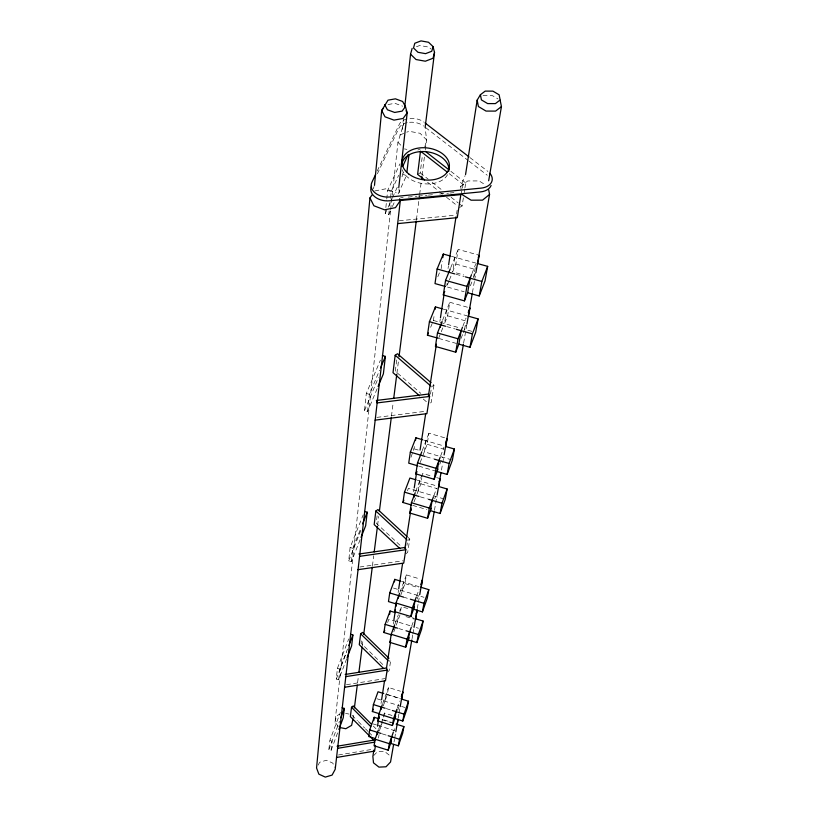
<?xml version="1.0" encoding="UTF-8"?>
<svg xmlns="http://www.w3.org/2000/svg" width="818" height="818" viewBox="0 0 818 818"><rect width="100%" height="100%" fill="white"/><g stroke="black" fill="none" stroke-linecap="round" stroke-linejoin="round"><path stroke-width="0.61" stroke-dasharray="4.09 3.07" d="M337.589 732.918L331.086 750.362L328.856 749.656L329.828 740.454L340.36 712.406M346.72 658.725L338.672 679.789L336.28 679.042L337.405 668.367L348.703 638.97M360.124 539.686L351.392 561.68L348.713 560.872L350.114 547.487L363.161 514.911M377.139 388.734L367.538 411.618L364.491 410.728L366.311 393.448L380.431 360.145M390.319 211.126L388.744 214.582L385.217 213.61L385.728 208.733M385.861 207.516L386.628 200.206M386.761 198.978L387.65 190.451L399.89 163.937M331.086 750.362L332.067 741.159L329.828 740.454M338.672 679.789L339.828 669.124L347.486 649.114M351.392 561.68L352.824 548.305L360.728 528.52M367.538 411.618L369.399 394.348L379.583 370.206M388.744 214.582L389.143 210.932M389.665 206.054L390.452 198.743M390.585 197.527L391.239 191.432L398.652 175.277M338.263 726.476L335.012 722.09L390.523 210.799M390.667 209.52L397.967 142.281L403.806 123.426L402.272 129.224L403.376 119.223M402.027 176.79L403.499 170.819M361.413 640.883L361.106 643.296L384.583 666.271M377.139 515.749L376.208 523.152L401.198 546.393M396.71 359.981L395.298 371.198L420.83 393.386M417.609 174.367L420.217 172.854L422.364 155.747M352.936 719.298L353.744 712.959M357.609 682.529L358.417 676.189M362.282 645.76L363.09 639.42M372.435 565.882L373.724 555.739M377.589 525.309L378.724 516.434M391.444 416.27L393.223 402.323M396.924 373.161L398.54 360.482M416.423 219.735L418.847 200.717M419 199.449L419.491 195.645M419.644 194.377L421.423 180.43M422.068 175.359L424.481 156.34M425.288 150.001L426.577 139.858L425.145 127.332M411.025 457.221L414.624 446.434M430.657 327.272L433.407 320.462L434.143 315.523M441.137 268.672L442.221 261.361M381.035 703.47L381.423 700.954M393.274 624.052L393.662 621.527M398.131 592.529L398.509 590.003M413.663 491.669L414.051 489.144M439.879 321.474L440.268 318.948M448.039 268.519L448.428 265.993M456.577 213.856L457.139 210.216M456.475 343.468L438.612 338.396L439 335.932M446.802 285.615L447.18 283.192M406.965 545.391L407.344 542.958M430.483 394.112L431.628 386.73L433.939 385.186L432.027 383.53M462.507 188.13L463.07 184.49L465.718 182.925L449.869 170.543M378.529 738L379.071 734.533M407.906 537.303L409.777 539.042L407.671 552.426L405.646 553.898M433.939 385.186L431.239 402.425L428.949 403.969M459.491 207.537L462.098 205.972L463.428 197.475M464.195 192.629L464.757 188.989M464.951 187.772L465.718 182.925M380.973 726.374L381.321 724.165M381.495 723.061L384.388 713.071L392.599 715.638M384.941 701.251L386.035 694.257L400.534 698.766M397.466 621.833L398.57 614.819M402.364 590.749L403.734 582.068M418.059 491.281L419.685 480.912M426.025 440.759L424.276 451.833L451.301 459.736M446.638 310.053L444.501 323.601L447.599 315.809L449.757 302.251L468.786 307.599M454.961 257.281L452.661 271.893L455.841 264.03L458.162 249.408L478.009 254.909M384.388 713.071L383.335 719.738L391.485 722.284M383.274 705.893L387.343 694.513L388.468 687.488L400.503 691.23M400.585 611.281L401.331 606.588L399.613 611.291M400.708 595.269L404.992 583.612L406.372 574.901L420.207 579.072M417.17 493.632L420.861 483.847L421.781 478.07M421.965 476.914L422.517 473.458L431.924 476.219M420.176 462.548L427.16 444.297L428.918 433.203L445.953 438.162M465.227 325.595L464.593 329.276L474.42 332.057M473.53 277.711L474.379 272.854M474.583 271.648L475.422 266.791M394.051 741.865L394.491 739.349M394.716 738.092L395.595 733.061M398.223 717.959L398.887 714.186M399.102 712.928L399.982 707.887M412.057 638.674L412.712 634.901M412.937 633.643L414.031 627.355M417.323 608.469L418.202 603.439M418.427 602.181L419.736 594.635M434.45 510.32L436.863 496.475M441.475 470.043L442.569 463.755M442.794 462.497L443.888 456.199M463.642 342.936L466.72 325.319M472.426 292.599L474.399 281.28M474.624 280.022L475.943 272.466M335.012 722.09L336.382 716.036L339.286 714.38M424.757 147.189L426.577 139.858L420.063 133.293L409.041 131.279L406.761 132.209M393.724 731.067L394.521 728.756M397.251 708.122L399.716 701.108M397.691 710.392L398.918 706.895M379.347 730.944L382.548 721.946M378.754 728.92L381.198 722.038M382.701 703.582L388.468 687.488M411.659 626.271L414.061 619.553M416.638 596.056L419.102 589.236M417.19 599.011L418.417 595.616M373.243 188.805L374.071 186.524M395.084 623.684L398.346 614.758M393.816 631.844L400.033 614.799M433.898 495.606L436.526 488.499M387.63 622.539L388.857 619.206L413.049 626.598M399.971 592.263L406.372 574.901M434.736 498.827L435.605 496.465M440.616 456.066L443.929 447.201M439.757 464.317L442.426 457.139M328.856 749.656L339.511 721.292M415.667 491.526L421.71 475.585M414.051 501.853L416.72 494.798M422.211 450.687L428.918 433.203M407.466 490.759L408.366 488.418L444.051 498.96M336.28 679.042L346.587 652.15M462.937 326.096L466.045 318.069M461.066 338.427L462.824 333.846M463.264 332.711L466.311 324.807M470.36 285.799L472.17 281.177M473.97 276.586L475.299 273.202M471.955 273.56L475.606 264.306M348.713 560.872L361.157 529.635M438.612 338.396L443.141 327.006M442.538 320.329L449.757 302.251M448.939 281.085L446.608 286.832L464.143 291.74M449.399 279.94L451.26 275.339M461.26 189.991L460.667 186.565L465.115 175.604M450.749 267.65L458.162 249.408M437.834 276.699L439.716 272.118M364.491 410.728L378.458 377.568M392.405 206.525L394.501 201.913M398.161 193.856L406.526 175.441L403.08 174.49M385.217 213.61L392.047 198.651M392.568 197.506L397.824 185.993M377.395 173.753L398.857 128.242A14.806 9.816 7.1 0 1 407.17 122.639M377.221 171.054L399.266 124.397A14.836 9.816 7.1 0 1 424.113 122.219M318.13 765.116L319.705 762.233L326.454 760.249L332.865 763.163L334.429 767.253M373.632 755.638L377.425 751.691L384.45 751.364L389.879 755.617M460.667 186.565L467.712 180.952L479.031 180.921L486.056 185.246M387.262 672.099L389.102 670.699L390.779 660.003L388.928 661.414M407.722 540.524L409.777 539.042M417.875 150.021L420.166 149.07M399.9 134.98L405.616 132.669M416.505 46.728L419.777 45.481L429.031 47.158L430.861 48.916M374.859 190.931L385.728 188.815L396.249 192.792M388.039 104.54L394.889 103.313L402.63 106.156M338.468 754.994L372.855 749.237M346.484 684.697L384.941 678.592M359.848 566.997L403.1 560.78M376.904 417.374L424.89 411.372M399.256 220.788L456.383 215.073M400.605 197.813L403.131 197.567M408.182 197.077L417.016 196.218M418.284 196.095L427.119 195.236M428.376 195.113L433.428 194.623M439.736 194.009L448.581 193.15M449.839 193.028L454.89 192.527M483.039 95.665L492.538 95.706L497.978 98.927M404.45 148.927L406.924 149.377M345.605 713.398L349.03 714.073M387.65 190.451L391.239 191.432M451.464 256.31L476.056 263.14M455.841 264.03L474.184 269.142M456.342 272.915L463.714 274.971M455.953 274.245L464.225 276.545M443.274 309.112L466.935 315.779M447.599 315.809L466.434 321.126M433.407 320.462L438.959 322.026M440.064 322.343L459.869 327.946M446.72 326.597L455.145 328.979M366.311 393.448L369.399 394.348M423.775 440.094L444.338 446.096M427.16 444.297L444.031 449.225M414.256 448.898L418.714 450.197M426.28 456.792L433.192 458.816M418.806 466.127L435.861 471.137M436.638 477.61L438.99 478.295M417.241 480.186L437.395 486.127M420.861 483.847L437.19 488.663M420.268 496.823L427.395 498.929M412.722 505.381L426.853 509.573M350.114 547.487L352.824 548.305M401.495 581.394L419.92 586.966M404.992 583.612L418.704 587.764M393.499 588.07L423.939 597.293M403.376 597.068L409.194 598.837M403.744 607.314L408.56 608.786M412.047 617.692L414.46 618.428M406.004 616.629L414.368 619.175M416.26 627.58L418.407 628.234M398.724 628.521L404.798 630.381M337.405 668.367L339.828 669.124M387.343 694.513L399.307 698.224M376.986 698.776L399.327 705.73M401.587 706.435L404.982 707.498M386.3 708.603L391.157 710.116M382.016 719.738L391.423 722.683M373.233 723.95L376.546 724.983M377.66 725.331L394.982 730.76M382.251 733.858L386.986 735.341M469.941 157.577L487.876 171.422M425.657 127.618L468.049 160.389M469.051 161.177L487.221 175.216M449.205 173.641L463.07 184.49M420.217 172.854L428.192 179.162M432.18 182.312L442.149 190.195M451.127 197.291L458.111 202.813M459.102 203.6L462.098 205.972M427.579 182.271L438.55 190.952M439.542 191.739L442.538 194.111M446.526 197.271L457.487 205.962M423.274 399.031L427.057 402.323M373.325 726.098L375.943 728.726M352.057 715.31L357.425 720.719M358.315 721.619L364.572 727.938M365.472 728.838L368.151 731.537M369.041 732.437L371.73 735.147M397.967 142.281L402.016 146.432M461.454 191.126L462.037 194.551M398.918 188.692L399.613 194.633M447.507 174.715A23.742 16.043 7.5 0 1 423.908 183.743A23.742 16.043 7.5 0 1 402.221 169.755M409.573 122.281A14.806 9.816 7.1 0 1 423.632 126.054"/><path stroke-width="1.23" d="M369.94 197.936L316.556 767.99L318.867 774.155L325.308 777.1L332.088 775.086L335.206 769.298L400.309 200.574L395.483 207.639L384.532 209.817L373.918 205.778L369.94 197.936L372.047 194.929M374.48 185.389L381.669 110.532L388.008 100.164L395.431 98.835L402.63 101.473L405.431 106.544L407.18 112.823L398.785 187.506M404.757 106.718L410.554 54.203L412.139 48.385M342.118 707.734L344.327 708.429L343.233 717.815L338.887 729.431M350.513 634.267L352.895 635.003L351.628 645.862L347.159 657.56M364.552 511.424L367.221 512.221L365.646 525.79L361.045 537.365M382.374 355.554L385.411 356.413L383.376 373.857L378.1 386.444M406.955 171.77L408.959 154.643M371.576 724.339L353.243 705.924L351.515 707.253L350.349 716.64L374.491 741.006M388.949 658.224L362.476 632.426L360.626 633.807L359.276 644.666L383.652 668.562M406.965 536.444L377.916 509.573L375.851 511.015L374.174 524.594L400.084 548.725M431.066 382.701L397.487 353.754L395.176 355.247L393.008 372.691L419.491 395.738M420.483 151.156L417.609 174.367L424.583 179.899M425.145 127.332L434.522 52.434L432.998 46.544L428.54 42.26L421.014 40.9L414.798 43.252L413.519 47.965L417.967 52.28L425.544 53.651L431.771 51.268L432.998 46.544M354.388 707.887L357.292 685.065M358.897 672.386L362.118 647.028M363.734 634.349L372.272 567.15M374.204 551.935L377.425 526.577M379.368 511.362L391.29 417.538M393.703 398.519L396.771 374.429M399.02 356.679L416.26 221.003M421.577 179.162L421.904 176.627M378.683 718.695L374.225 717.304L369.685 729.912L368.724 736.507L375.39 738.603M379.225 713.664L372.374 711.527L373.397 704.574L378.028 691.772L383.754 693.552M391.515 634.84L383.939 632.519L385.135 624.369L390.074 611.005L395.503 612.651M400.38 581.056L394.797 579.369L389.736 592.927L388.468 601.578L396.27 603.95M411.505 505.023L402.967 502.487L404.481 492.15L409.91 478.029L416.025 479.829M422.65 439.767L415.912 437.804L410.339 452.119L408.724 463.162L417.691 465.8M437.497 338.069L427.446 335.216L429.419 321.699L435.432 306.893L442.16 308.795M450.309 255.993L443.315 254.05L437.129 268.989L435.002 283.58L445.452 286.504M373.724 720.627L374.225 717.304M389.552 614.522L390.074 611.005M394.429 581.854L394.797 579.369M415.544 440.268L415.912 437.804M435.064 309.368L435.432 306.893M442.773 257.701L443.315 254.05M378.345 730.075L375.094 739.206L374.082 745.76L388.213 750.208L391.393 741.088M395.656 716.21L392.405 725.484L377.896 720.934L378.959 714.022L382.282 704.748M409.061 637.743L405.687 647.222L389.961 642.396L391.209 634.287L394.675 624.809M414.348 606.936L410.881 616.567L394.685 611.629L396.004 603.03L399.562 593.398M431.26 508.264L427.558 518.295L409.828 513.029L411.413 502.743L415.217 492.702M437.967 469.103L434.184 479.276L415.841 473.878L417.528 462.886L421.791 451.792M442.078 321.464L437.487 332.957L435.421 346.433L455.738 352.21L458.857 344.143L461.158 330.676M470.135 278.192L467.651 292.721L464.45 300.881L443.325 294.95L445.554 280.4L450.278 268.805M373.846 750.126L372.875 756.425L373.489 762.826L378.939 767.12L386.014 766.783L390.544 762.008L393.622 744.39M377.538 726.169L378.315 721.128M378.703 718.603L379.092 716.077M381.617 699.697L384.532 680.78M386.474 668.173L390.554 641.701M393.857 620.269L395.411 610.177M395.994 606.394L396.382 603.878M398.703 588.745L402.589 563.53M404.92 548.408L410.36 513.101M410.748 510.585L411.137 508.06M414.245 487.886L416.771 471.495M420.074 450.064L425.708 413.499M428.428 395.851L436.393 344.163M440.462 317.691L443.959 294.991M448.622 264.735L456.004 216.831M375.482 745.362L374.593 751.088L336.484 757.478M377.18 734.564L377.527 732.366M381.086 709.4L381.444 707.079M345.206 674.461L386.587 667.948L387.139 670.116L385.493 680.75L344.521 687.263M393.499 629.359L393.857 627.038M398.346 598.122L398.724 595.657M358.887 554.021L405.155 547.436L405.8 549.747L403.734 563.07L357.967 569.676M413.969 497.354L414.317 495.064M376.341 400.462L428.806 394.01L429.573 396.454L426.904 413.652L375.073 420.145M440.329 327.343L440.708 324.889M465.565 174.51L477.17 100.123L480.422 94.714L485.197 91.105L492.917 91.135L499.113 94.796L500.166 99.96L495.411 103.61L487.63 103.589L481.413 99.888L480.422 94.714M388.213 750.208L389.317 743.674L393.315 732.212M392.405 725.484L393.57 718.593L396.842 709.288M405.687 647.222L407.057 639.144L411.26 627.386M410.881 616.567L412.344 607.989L416.229 597.191M427.558 518.295L429.297 508.05L433.458 496.792M434.184 479.276L436.035 468.315L440.196 457.18M455.738 352.21L458.019 338.775L462.487 327.241M464.45 300.881L466.914 286.372L471.495 274.725M391.71 736.824L390.585 743.378L398.335 745.811L402.691 733.184L403.887 726.578L396.127 724.155M396.014 711.629L394.838 718.541L402.793 721.026L407.241 708.194L408.509 701.241L401.669 699.114M409.654 631.864L408.274 639.973L416.894 642.621L421.618 629.216L423.1 621.066L415.544 618.766M415.002 600.596L413.53 609.205L422.415 611.905L427.241 598.295L428.816 589.655L421.025 587.304M432.149 500.34L430.391 510.616L440.104 513.5L445.258 499.317L447.139 489L438.612 486.485M438.959 460.503L437.078 471.495L447.129 474.44L452.405 460.064L454.419 449.041L445.462 446.423M488.663 180.788L501.444 106.585L500.156 100.215M395.81 731.803L398.008 719.216M400.206 706.629L411.832 639.932M414.031 627.355L417.108 609.727M419.736 594.635L434.225 511.577M437.078 495.217L441.035 472.559M444.113 454.941L463.428 344.204M466.935 324.061L472.211 293.866M475.943 272.466L489.553 194.449L488.704 189.899M397.303 724.104L398.08 719.676M401.699 698.971L402.916 691.977L401.331 696.507M415.564 619.543L416.996 611.353L416.147 613.705M421.209 587.212L422.507 579.768L420.779 584.563M438.755 486.7L440.166 478.642L438.98 481.853M445.667 447.119L447.17 438.509L445.554 442.845M468.469 316.546L469.972 307.936L468.233 312.415M477.692 263.744L479.174 255.236L478.285 257.496M398.335 745.811L399.511 739.267L403.887 726.578M402.793 721.026L404.031 714.124L408.509 701.241M416.894 642.621L418.346 634.523L423.1 621.066M422.415 611.905L423.959 603.316L428.816 589.655M440.104 513.5L441.955 503.244L447.139 489M447.129 474.44L449.102 463.469L454.419 449.041M458.857 344.143L469.992 347.302L472.405 333.867L478.101 318.918L468.049 316.085M467.651 292.721L479.225 295.973L481.833 281.464L487.671 266.371L477.221 263.468M478.101 318.918L475.647 332.405L469.992 347.302M487.671 266.371L485.023 280.922L479.225 295.973M352.936 719.298L351.607 725.361L345.799 728.715L340.063 727.58M434.522 52.434L433.019 58.262L425.35 61.217L416.025 59.53L410.554 54.203M377.896 720.934L379.133 717.478M372.374 711.527L373.212 709.206M389.961 642.396L390.718 640.33M394.685 611.629L395.462 609.533M383.939 632.519L384.757 630.3M340.82 717.785L344.327 708.429M409.828 513.029L411.065 509.747M402.967 502.487L403.867 500.135M348.836 645.586L352.895 635.003M415.841 473.878L416.689 471.669M362.579 523.857L367.221 512.221M443.325 294.95L444.736 291.474M427.446 335.216L428.356 332.946M380.554 367.906L385.411 356.413M402.885 166.044L408.182 154.51M375.615 174.469L371.853 182.434A15.358 10.511 6.5 0 0 375.186 192.966A15.358 10.511 6.5 0 0 389.849 196.985L481.056 188.13A15.174 10.266 8.9 0 0 489.839 173.252M405.431 106.544L402.149 111.105L394.685 112.455L387.435 109.786L384.685 104.684M383.029 108.671L381.669 110.532L385.043 116.831L393.969 120.123L403.151 118.446L407.18 112.823L406.035 110.737M489.553 194.449L482.538 200.144L471.117 200.195L462.037 194.551M501.444 106.585L495.606 111.105L486.025 111.074L478.387 106.514L477.17 100.123M337.057 746.241L375.503 739.85M337.537 748.337L374.767 742.13M345.738 676.639L387.139 670.116M359.491 556.352L405.8 549.747M429.573 396.454L377.047 402.926L376.577 401.28M397.558 223.631L457.293 217.629L460.861 194.612L400.196 200.533L399.634 198.805M437.129 268.989L454.777 273.907M465.411 276.873L481.833 281.464M445.554 280.4L466.914 286.372M429.419 321.699L445.524 326.249M456.342 329.317L472.405 333.867M437.487 332.957L458.019 338.775M410.339 452.119L425.125 456.454M434.348 459.154L449.102 463.469M417.528 462.886L436.035 468.315M404.481 492.15L419.072 496.475M428.581 499.287L441.955 503.244M411.413 502.743L429.297 508.05M389.736 592.927L403.376 597.068M410.35 599.185L423.959 603.316M396.004 603.03L412.344 607.989M385.135 624.369L397.507 628.152M406.014 630.75L418.346 634.523M391.209 634.287L407.057 639.144M373.397 704.574L385.094 708.224M392.374 710.494L404.031 714.124M378.959 714.022L393.57 718.593M369.685 729.912L381.076 733.48M388.161 735.709L399.511 739.267M375.094 739.206L389.317 743.674M425.104 122.986L468.939 156.811M426.106 151.964L448.877 169.766M421.474 151.923L447.221 172.087M395.176 355.247L430.667 385.902M375.851 511.015L406.781 539.655M360.626 633.807L388.018 660.525M351.515 707.253L370.718 726.568M401.597 166.136A23.742 16.043 7.5 0 1 426.71 151.759A23.742 16.043 7.5 0 1 448.673 171.494M491.107 185.512A15.133 10.266 8.9 0 1 480.422 191.923L389.44 200.799A15.317 10.501 6.5 0 1 374.818 196.79A15.317 10.501 6.5 0 1 371.484 186.269M408.714 173.927A23.804 16.053 7.5 0 0 448.509 169.96A23.804 16.053 7.5 0 0 419.951 147.874A23.804 16.053 7.5 0 0 408.714 173.927"/></g></svg>
